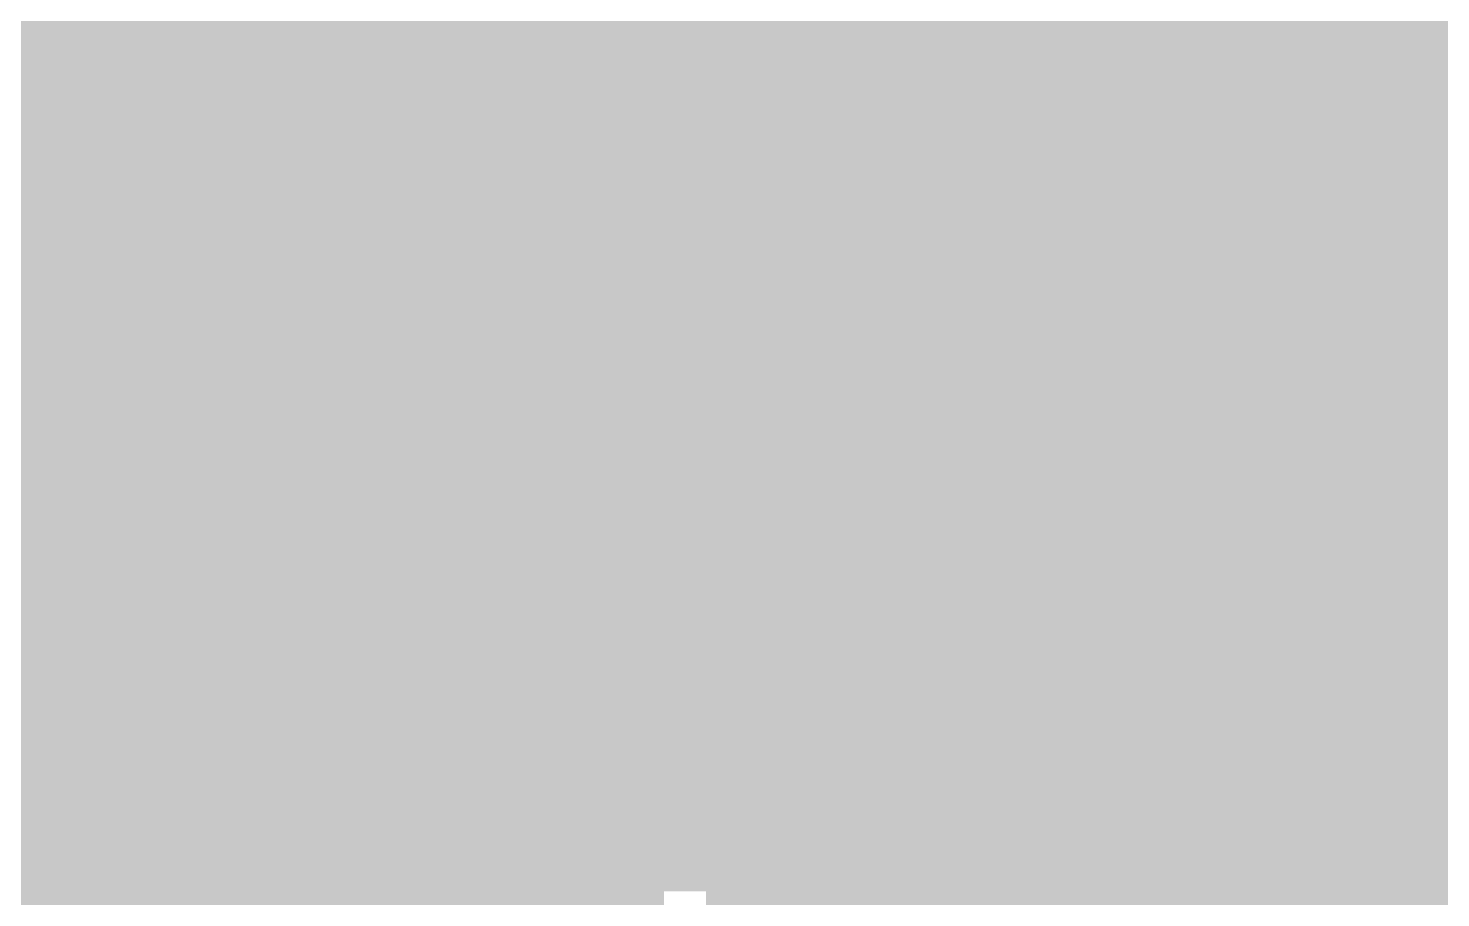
# Model space of a CAD drawing. Extents: x -72 to 72, y -47 to 50.
# Drawn here: x -37.15 to -31.14, y 1.4 to 5.1 of the extents above; entities that cross this region are included whole.
import ezdxf

# ---------------------------------------------------------------- set-up
doc = ezdxf.new("R2010")
doc.units = 0
doc.header["$MEASUREMENT"] = 0
doc.layers.get('0').update_dxf_attribs({"linetype": 'CONTINUOUS'})
for name, color, linetype in [('22-303-0_BOT', 7, 'CONTINUOUS'), ('22-303-0_DRD', 7, 'CONTINUOUS'), ('22-303-0_GND', 6, 'CONTINUOUS'), ('22-303-0_IN1', 4, 'CONTINUOUS'), ('22-303-0_IN2', 3, 'CONTINUOUS'), ('22-303-0_PWR', 5, 'CONTINUOUS'), ('22-303-0_SMB', 10, 'CONTINUOUS'), ('22-303-0_SMT', 14, 'CONTINUOUS'), ('22-303-0_SPB', 9, 'CONTINUOUS'), ('22-303-0_SPT', 12, 'CONTINUOUS'), ('22-303-0_SSB', 11, 'CONTINUOUS'), ('22-303-0_SST', 13, 'CONTINUOUS'), ('22-303-0_TOP', 8, 'CONTINUOUS'), ('THRUHOLE_TAP', 7, 'CONTINUOUS')]:
    doc.layers.add(name, color=color, linetype=linetype)

# ---------------------------------------------------------------- blocks, each defined once
blk = doc.blocks.new('RECTANGLE_4')
blk.add_solid([(0.4826, 0.4064), (0.4826, -0.4064), (-0.4826, 0.4064), (-0.4826, -0.4064)])
blk = doc.blocks.new('ROUND_48')
at = {"const_width": 0.29972}
blk.add_lwpolyline([(-0.14986, 0, 1), (0.14986, 0, 1)], format="xyb", close=True, dxfattribs=at)
blk = doc.blocks.new('OBLONG_58')
at = {"const_width": 0.65024}
blk.add_lwpolyline([(0.50038, 0), (-0.50038, 0)], dxfattribs=at)
at = {"const_width": 0.32512}
for points in [[(-0.66294, 0, 1), (-0.33782, 0, 1)], [(0.33782, 0, 1), (0.66294, 0, 1)]]:
    blk.add_lwpolyline(points, format="xyb", close=True, dxfattribs=at)
blk = doc.blocks.new('ROUND_82')
at = {"const_width": 0.50038}
blk.add_lwpolyline([(-0.25019, 0, 1), (0.25019, 0, 1)], format="xyb", close=True, dxfattribs=at)
blk = doc.blocks.new('RECTANGLE_31')
blk.add_solid([(1.3716, 1.0795), (1.3716, -1.0795), (-1.3716, 1.0795), (-1.3716, -1.0795)])
blk = doc.blocks.new('ROUND_95')
at = {"const_width": 0.10033}
blk.add_lwpolyline([(-0.050164, 0, 1), (0.050164, 0, 1)], format="xyb", close=True, dxfattribs=at)

msp = doc.modelspace()

# ---------------------------------------------------------------- linework, layer by layer
at = {"layer": '22-303-0_BOT'}
for points, const_width in [([(-32.1056, 26.06548), (-32.1056, 5.12064)], 0.254), ([(-22.86, 17.7038), (-22.86, 16.383), (-30.48, 16.383), (-31.496, 15.367), (-31.496, 4.3688), (-30.48, 4.3688)], 0.381), ([(-31.9913, 15.367), (-31.9913, 5.00634)], 0.254), ([(-41.19372, 14.605), (-41.91, 14.605), (-43.18, 13.335), (-44.069, 13.335), (-44.958, 12.446), (-44.958, 6.21538), (-44.704, 6.21538), (-44.18838, 6.21538), (-40.513, 2.54), (-36.83, 2.54)], 0.381), ([(-36.83, 1.3462), (-35.306, 1.3462), (-35.306, 2.794), (-35.306, 6.35), (-33.655, 6.35)], 0.635), ([(-33.655, 6.35), (-35.306, 6.35), (-35.306, 2.794)], 0.635), ([(-32.4104, 5.42544), (-31.9913, 5.00634)], 0.254), ([(-33.655, 5.08), (-32.766, 5.08), (-32.0548, 4.3688), (-32.004, 4.3688), (-31.496, 4.3688), (-30.48, 4.3688)], 0.381), ([(-31.9913, 5.1054), (-32.09036, 5.1054)], 0.254), ([(-34.6837, 4.7371), (-34.6837, 4.1529)], 0.254), ([(-34.6837, 4.7371), (-34.6837, 4.1529)], 0.254), ([(-34.61258, 4.6482), (-34.6837, 4.6482)], 0.254), ([(-34.6202, 4.65582), (-34.6202, 4.23418)], 0.254), ([(-32.893, 4.50596), (-32.59836, 4.21132)], 0.254), ([(-34.3916, 4.4958), (-34.3916, 4.3942)], 0.254), ([(-33.15462, 4.45008), (-34.15538, 4.45008)], 0.254), ([(-33.02, 4.46532), (-33.02, 4.42468)], 0.254), ([(-34.31032, 4.4196), (-34.6837, 4.4196)], 0.254), ([(-33.15462, 4.43992), (-34.15538, 4.43992)], 0.254), ([(-32.80664, 4.4196), (-32.99714, 4.4196)], 0.254), ([(-32.7914, 4.40436), (-32.7914, 4.32308)], 0.254), ([(-30.48, 4.3688), (-31.496, 4.3688), (-32.004, 4.3688), (-32.004, 4.318)], 0.381), ([(-30.48, 4.3688), (-30.5308, 4.318), (-32.004, 4.318)], 0.2032), ([(-34.65576, 4.191), (-34.6837, 4.191)], 0.254), ([(-32.59582, 4.191), (-32.6517, 4.191)], 0.254), ([(-32.5628, 4.08686), (-32.5628, 4.0259)], 0.254), ([(-32.49168, 3.9624), (-32.54248, 3.9624)], 0.254), ([(-30.48, 2.6162), (-32.0802, 2.6162), (-33.274, 3.81), (-33.655, 3.81)], 0.381), ([(-31.496, 3.8735), (-31.59506, 3.8735)], 0.254), ([(-31.2674, 3.8735), (-31.496, 3.8735)], 0.254), ([(-31.4198, 3.8735), (-31.4198, 3.1115)], 0.254), ([(-31.2674, 3.8735), (-31.2674, 3.6576)], 0.254), ([(-32.52724, 3.76174), (-32.52539, 3.81)], 0.254), ([(-32.3342, 3.81), (-32.3342, 3.57124)], 0.254), ([(-31.6484, 3.82778), (-31.6484, 3.1115)], 0.254), ([(-32.52724, 3.76174), (-31.87446, 3.1115)], 0.254), ([(-32.15894, 3.7338), (-32.49676, 3.7338)], 0.254), ([(-32.1056, 3.7211), (-32.1056, 3.34264)], 0.254), ([(-31.877, 3.72618), (-31.877, 3.11404)], 0.254), ([(-31.2674, 3.7338), (-31.84906, 3.7338)], 0.254), ([(-29.6926, 3.6576), (-31.2674, 3.6576)], 0.254), ([(-31.1912, 3.6576), (-31.1912, 3.3274)], 0.254), ([(-28.28798, 3.5052), (-32.26816, 3.5052)], 0.254), ([(-34.6837, 3.4671), (-34.6837, 2.794)], 0.254), ([(-34.6202, 3.38582), (-34.6202, 2.0574)], 0.254), ([(-31.2674, 3.3274), (-31.2674, 3.1115)], 0.254), ([(-29.6926, 3.3274), (-31.2674, 3.3274)], 0.254), ([(-34.48812, 3.2766), (-34.6837, 3.2766)], 0.254), ([(-31.2674, 3.2766), (-32.03956, 3.2766)], 0.254), ([(-34.3916, 3.2258), (-34.3916, 2.0574)], 0.254), ([(-34.163, 3.18008), (-34.163, 2.0574)], 0.254), ([(-33.34512, 3.18008), (-34.15538, 3.18008)], 0.254), ([(-33.9344, 3.18008), (-33.9344, 0.3683)], 0.254), ([(-33.7058, 3.18008), (-33.7058, 0.3683)], 0.254), ([(-33.4772, 3.18008), (-33.4772, 0.3683)], 0.254), ([(-33.34512, 3.18008), (-32.43072, 2.26568)], 0.254), ([(-33.2486, 3.08356), (-33.2486, 0.3683)], 0.254), ([(-31.2674, 3.1115), (-31.87446, 3.1115)], 0.254), ([(-33.21304, 3.048), (-34.6837, 3.048)], 0.254), ([(-32.98444, 2.8194), (-34.6837, 2.8194)], 0.254), ([(-33.02, 2.85496), (-33.02, 0.3683)], 0.254), ([(-34.6837, 2.794), (-34.6837, 2.0574)], 0.254), ([(-32.75584, 2.5908), (-34.6837, 2.5908)], 0.254), ([(-32.7914, 2.62636), (-32.7914, 0.4318)], 0.254), ([(-32.52724, 2.3622), (-34.6837, 2.3622)], 0.254), ([(-32.5628, 2.39776), (-32.5628, 0.64008)], 0.254), ([(-32.3342, 2.18948), (-32.3342, 0.75946)], 0.254), ([(-32.19196, 2.1336), (-34.6837, 2.1336)], 0.254), ([(-32.1056, 2.1209), (-32.1056, 0.82042)], 0.254), ([(-31.2674, 2.1209), (-32.0802, 2.1209)], 0.254), ([(-31.2674, 2.1336), (-31.96844, 2.1336)], 0.254), ([(-31.877, 2.1209), (-31.877, 0.83058)], 0.254), ([(-31.6484, 2.1209), (-31.6484, 0.79502)], 0.254), ([(-31.4198, 2.1209), (-31.4198, 0.70358)], 0.254), ([(-31.2674, 2.1209), (-31.2674, 1.905)], 0.254), ([(-37.19322, 2.0574), (-37.6174, 2.0574)], 0.254), ([(-34.1376, 2.0574), (-34.6837, 2.0574)], 0.254), ([(-34.1376, 2.0574), (-34.1376, 0.635)], 0.254), ([(-22.79904, 1.905), (-34.1376, 1.905)], 0.254), ([(-29.6926, 1.905), (-31.2674, 1.905)], 0.254), ([(-31.2674, 1.905), (-31.2674, 0.60452)], 0.254), ([(-31.2674, 1.6764), (-34.1376, 1.6764)], 0.254), ([(-36.83, 1.3462), (-38.735, 1.3462)], 0.635), ([(-34.925, 1.3462), (-35.306, 1.3462), (-36.83, 1.3462)], 0.635), ([(-31.2674, 1.4478), (-34.1376, 1.4478)], 0.254)]:
    msp.add_lwpolyline(points, dxfattribs=dict(at, const_width=const_width))
at = {"layer": '22-303-0_BOT', "const_width": 0.254}
for points in [[(-34.6837, 4.7371, 0.2540368), (-34.15538, 4.45016)], [(-33.15462, 4.45008, 0.1073158), (-32.89338, 4.5068)], [(-34.15538, 4.43992, 0.2540366), (-34.68376, 4.15294)], [(-32.5247, 3.81, 0.4142136), (-33.15462, 4.43992)], [(-32.59836, 4.21132, 0.3631043), (-32.004, 3.71348)], [(-32.59836, 4.21132, 0.3631043), (-32.004, 3.71348)], [(-32.004, 3.71348, 0.1881121), (-31.5947, 3.87311)], [(-32.004, 3.71348, 0.1881121), (-31.5947, 3.87311)], [(-34.6837, 3.4671, 0.2540368), (-34.15538, 3.18016)], [(-32.43072, 2.26568, 0.1989124), (-32.0802, 2.12049)]]:
    msp.add_lwpolyline(points, format="xyb", dxfattribs=at)
at = {"layer": '22-303-0_DRD', "const_width": 0.254}
for points in [[(-31.369, 4.953), (-32.639, 3.683)], [(-31.369, 3.683), (-32.639, 4.953)], [(-31.369, 4.953), (-32.639, 3.683)], [(-31.369, 3.683), (-32.639, 4.953)], [(-34.671, 3.429), (-35.941, 2.159)], [(-34.671, 2.159), (-35.941, 3.429)], [(-36.195, 3.175), (-37.465, 1.905)], [(-36.195, 1.905), (-37.465, 3.175)]]:
    msp.add_lwpolyline(points, dxfattribs=at)
at = {"layer": '22-303-0_IN1'}
for points, const_width in [([(-54.61, 13.97), (-53.213, 15.367), (-48.641, 15.367), (-38.354, 5.08), (-24.003, 5.08), (-22.86, 3.937), (-22.86, 2.54)], 0.2032), ([(-55.245, 6.096), (-42.418, 6.096), (-39.878, 3.556), (-27.686, 3.556)], 0.2032), ([(-24.17064, 4.6736), (-38.354, 4.6736)], 0.254), ([(-37.0586, 4.6736), (-37.0586, 3.9624)], 0.254), ([(-36.83, 4.6736), (-36.83, 3.9624)], 0.254), ([(-36.6014, 4.6736), (-36.6014, 3.9624)], 0.254), ([(-36.3728, 4.6736), (-36.3728, 3.9624)], 0.254), ([(-36.1442, 4.6736), (-36.1442, 3.9624)], 0.254), ([(-35.9156, 4.6736), (-35.9156, 3.9624)], 0.254), ([(-35.687, 4.6736), (-35.687, 3.9624)], 0.254), ([(-35.4584, 4.6736), (-35.4584, 3.9624)], 0.254), ([(-35.2298, 4.6736), (-35.2298, 3.9624)], 0.254), ([(-35.0012, 4.6736), (-35.0012, 3.9624)], 0.254), ([(-34.7726, 4.6736), (-34.7726, 3.9624)], 0.254), ([(-34.544, 4.6736), (-34.544, 3.9624)], 0.254), ([(-34.3154, 4.6736), (-34.3154, 3.9624)], 0.254), ([(-34.0868, 4.6736), (-34.0868, 3.9624)], 0.254), ([(-33.8582, 4.6736), (-33.8582, 3.9624)], 0.254), ([(-33.6296, 4.6736), (-33.6296, 3.9624)], 0.254), ([(-33.401, 4.6736), (-33.401, 3.9624)], 0.254), ([(-33.1724, 4.6736), (-33.1724, 3.9624)], 0.254), ([(-32.9438, 4.6736), (-32.9438, 3.9624)], 0.254), ([(-32.7152, 4.6736), (-32.7152, 3.9624)], 0.254), ([(-32.4866, 4.6736), (-32.4866, 3.9624)], 0.254), ([(-32.258, 4.6736), (-32.258, 3.9624)], 0.254), ([(-32.0294, 4.6736), (-32.0294, 3.9624)], 0.254), ([(-31.8008, 4.6736), (-31.8008, 3.9624)], 0.254), ([(-31.5722, 4.6736), (-31.5722, 3.9624)], 0.254), ([(-31.3436, 4.6736), (-31.3436, 3.9624)], 0.254), ([(-31.115, 4.6736), (-31.115, 3.9624)], 0.254), ([(-24.01824, 4.5212), (-40.26916, 4.5212)], 0.254), ([(-23.78964, 4.2926), (-40.04056, 4.2926)], 0.254), ([(-28.01366, 4.064), (-39.81196, 4.064)], 0.254), ([(-28.13304, 3.9624), (-39.71036, 3.9624)], 0.254), ([(-35.79368, 3.1496), (-39.878, 3.1496)], 0.254), ([(-37.0586, 3.1496), (-37.0586, 3.0988)], 0.254), ([(-36.6014, 3.1496), (-36.6014, 3.0988)], 0.254), ([(-36.3728, 3.1496), (-36.3728, 2.93624)], 0.254), ([(-36.1442, 3.1496), (-36.1442, 1.5494)], 0.254), ([(-35.9156, 3.1496), (-35.9156, 1.5494)], 0.254), ([(-28.13304, 3.1496), (-34.81578, 3.1496)], 0.254), ([(-34.7726, 3.1496), (-34.7726, 3.07848)], 0.254), ([(-34.544, 3.1496), (-34.544, 1.5494)], 0.254), ([(-34.3154, 3.1496), (-34.3154, 1.5494)], 0.254), ([(-34.0868, 3.1496), (-34.0868, 1.5494)], 0.254), ([(-33.8582, 3.1496), (-33.8582, 1.5494)], 0.254), ([(-33.6296, 3.1496), (-33.6296, 1.5494)], 0.254), ([(-33.401, 3.1496), (-33.401, 1.5494)], 0.254), ([(-33.1724, 3.1496), (-33.1724, 1.5494)], 0.254), ([(-32.9438, 3.1496), (-32.9438, 1.5494)], 0.254), ([(-32.7152, 3.1496), (-32.7152, 1.5494)], 0.254), ([(-32.4866, 3.1496), (-32.4866, 1.5494)], 0.254), ([(-32.258, 3.1496), (-32.258, 1.5494)], 0.254), ([(-32.0294, 3.1496), (-32.0294, 1.5494)], 0.254), ([(-31.8008, 3.1496), (-31.8008, 1.5494)], 0.254), ([(-31.5722, 3.1496), (-31.5722, 1.5494)], 0.254), ([(-31.3436, 3.1496), (-31.3436, 1.5494)], 0.254), ([(-31.115, 3.1496), (-31.115, 1.5494)], 0.254), ([(-35.89782, 2.921), (-36.3601, 2.921)], 0.254), ([(-24.2189, 2.921), (-34.71418, 2.921)], 0.254), ([(-35.90036, 2.6924), (-36.2458, 2.6924)], 0.254), ([(-24.3332, 2.6924), (-34.7091, 2.6924)], 0.254), ([(-35.81146, 2.4638), (-36.23056, 2.4638)], 0.254), ([(-24.34844, 2.4638), (-34.798, 2.4638)], 0.254), ([(-34.7726, 2.50952), (-34.7726, 1.5494)], 0.254), ([(-35.687, 2.3241), (-35.687, 1.5494)], 0.254), ([(-35.53714, 2.2352), (-36.30676, 2.2352)], 0.254), ([(-24.2697, 2.2352), (-35.07486, 2.2352)], 0.254), ([(-35.0012, 2.27076), (-35.0012, 1.5494)], 0.254), ([(-35.4584, 2.2098), (-35.4584, 1.5494)], 0.254), ([(-35.2298, 2.19456), (-35.2298, 1.5494)], 0.254), ([(-36.3728, 2.14376), (-36.3728, 1.5494)], 0.254), ([(-37.11448, 2.0066), (-41.24452, 2.0066)], 0.254), ([(-37.0586, 1.9812), (-37.0586, 1.5494)], 0.254), ([(-36.6014, 1.9812), (-36.6014, 1.5494)], 0.254), ([(-24.03348, 2.0066), (-36.54552, 2.0066)], 0.254), ([(-36.83, 1.93548), (-36.83, 1.5494)], 0.254), ([(-21.43252, 1.778), (-47.30496, 1.778)], 0.254), ([(-21.63064, 1.5494), (-47.07636, 1.5494)], 0.254)]:
    msp.add_lwpolyline(points, dxfattribs=dict(at, const_width=const_width))
at = {"layer": '22-303-0_IN1', "const_width": 0.254}
for points in [[(-36.83, 3.14452, 0.4142136), (-37.43452, 2.54)], [(-36.22548, 2.54, 0.4142136), (-36.83, 3.14452)], [(-35.79368, 3.1496, 0.1588241), (-35.90956, 2.794)], [(-34.70148, 2.794, 0.15819), (-34.81666, 3.14896)], [(-35.91052, 2.794, 0.4142136), (-35.306, 2.18948)], [(-35.306, 2.18948, 0.4142136), (-34.70148, 2.794)], [(-37.43452, 2.54, 0.4142136), (-36.83, 1.93548)], [(-36.83, 1.93548, 0.4142136), (-36.22548, 2.54)]]:
    msp.add_lwpolyline(points, format="xyb", dxfattribs=at)
at = {"layer": '22-303-0_IN2'}
for points, const_width in [([(-35.5346, 8.3566), (-35.5346, 3.3528)], 0.254), ([(-35.306, 8.3566), (-35.306, 3.39852)], 0.254), ([(-35.0774, 8.3566), (-35.0774, 3.3528)], 0.254), ([(-34.8488, 8.3566), (-34.8488, 3.19024)], 0.254), ([(-34.6202, 8.26516), (-34.6202, 1.9304)], 0.254), ([(-34.3916, 8.03656), (-34.3916, 1.9304)], 0.254), ([(-34.163, 7.80796), (-34.163, 1.9304)], 0.254), ([(-33.9344, 7.57936), (-33.9344, 1.9304)], 0.254), ([(-35.7632, 7.44982), (-35.7632, 3.19024)], 0.254), ([(-36.6776, 7.42696), (-36.6776, 3.1242)], 0.254), ([(-33.7058, 7.35076), (-33.7058, 1.9304)], 0.254), ([(-37.1348, 7.27202), (-37.1348, 3.0607)], 0.254), ([(-36.9062, 7.29488), (-36.9062, 3.13944)], 0.254), ([(-36.449, 7.32536), (-36.449, 3.0099)], 0.254), ([(-36.2204, 7.26948), (-36.2204, 1.9304)], 0.254), ([(-35.9918, 7.30504), (-35.9918, 1.9304)], 0.254), ([(-33.4772, 7.22122), (-33.4772, 1.9304)], 0.254), ([(-33.2486, 7.2136), (-33.2486, 1.9304)], 0.254), ([(-33.02, 7.2136), (-33.02, 1.9304)], 0.254), ([(-32.7914, 7.2136), (-32.7914, 1.9304)], 0.254), ([(-32.5628, 7.2136), (-32.5628, 4.54914)], 0.254), ([(-32.3342, 7.2136), (-32.3342, 4.82346)], 0.254), ([(-32.1056, 7.2136), (-32.1056, 4.91236)], 0.254), ([(-31.877, 7.2136), (-31.877, 4.90982)], 0.254), ([(-31.6484, 7.2136), (-31.6484, 4.80568)], 0.254), ([(-31.4198, 7.2136), (-31.4198, 4.47294)], 0.254), ([(-31.1912, 7.2136), (-31.1912, 1.9304)], 0.254), ([(-46.99, 3.683), (-46.99, 3.429), (-45.085, 1.524), (-22.606, 1.524), (-20.574, 3.556), (-20.574, 6.477)], 0.2032), ([(-22.71776, 5.1054), (-47.2186, 5.1054)], 0.254), ([(-32.23514, 4.8768), (-47.2186, 4.8768)], 0.254), ([(-22.94636, 4.8768), (-31.77286, 4.8768)], 0.254), ([(-32.50946, 4.6482), (-47.2186, 4.6482)], 0.254), ([(-23.17496, 4.6482), (-31.496, 4.6482)], 0.254), ([(-32.59836, 4.4196), (-47.2186, 4.4196)], 0.254), ([(-23.40356, 4.4196), (-31.4071, 4.4196)], 0.254), ([(-32.59582, 4.191), (-46.66234, 4.191)], 0.254), ([(-31.4198, 4.16306), (-31.4198, 1.9304)], 0.254), ([(-23.63216, 4.191), (-31.41218, 4.191)], 0.254), ([(-32.5628, 4.08686), (-32.5628, 1.9304)], 0.254), ([(-32.49168, 3.9624), (-46.45406, 3.9624)], 0.254), ([(-28.13304, 3.9624), (-31.51378, 3.9624)], 0.254), ([(-32.3342, 3.81), (-32.3342, 1.9304)], 0.254), ([(-31.6484, 3.82778), (-31.6484, 1.9304)], 0.254), ([(-32.15894, 3.7338), (-46.38802, 3.7338)], 0.254), ([(-32.1056, 3.7211), (-32.1056, 1.9304)], 0.254), ([(-31.877, 3.72618), (-31.877, 1.9304)], 0.254), ([(-28.26258, 3.7338), (-31.84906, 3.7338)], 0.254), ([(-28.28798, 3.5052), (-46.41088, 3.5052)], 0.254), ([(-35.66922, 3.2766), (-46.26356, 3.2766)], 0.254), ([(-28.22194, 3.2766), (-34.94278, 3.2766)], 0.254), ([(-37.15766, 3.048), (-41.20134, 3.048)], 0.254), ([(-35.85464, 3.048), (-36.50234, 3.048)], 0.254), ([(-28.01366, 3.048), (-34.75736, 3.048)], 0.254), ([(-35.91052, 2.8194), (-36.29406, 2.8194)], 0.254), ([(-23.39594, 2.8194), (-34.70148, 2.8194)], 0.254), ([(-35.87496, 2.5908), (-36.22802, 2.5908)], 0.254), ([(-23.46198, 2.5908), (-34.73704, 2.5908)], 0.254), ([(-35.72764, 2.3622), (-36.25088, 2.3622)], 0.254), ([(-35.7632, 2.39776), (-35.7632, 1.9304)], 0.254), ([(-23.43658, 2.3622), (-34.88182, 2.3622)], 0.254), ([(-34.8488, 2.39776), (-34.8488, 1.9304)], 0.254), ([(-35.5346, 2.2352), (-35.5346, 1.9304)], 0.254), ([(-35.0774, 2.2352), (-35.0774, 1.9304)], 0.254), ([(-35.306, 2.18948), (-35.306, 1.9304)], 0.254), ([(-23.30704, 2.1336), (-36.38296, 2.1336)], 0.254), ([(-36.449, 2.0701), (-36.449, 1.9304)], 0.254), ([(-37.1348, 2.01676), (-37.1348, 1.9304)], 0.254), ([(-22.77364, 1.9304), (-44.91736, 1.9304)], 0.254), ([(-36.6776, 1.9558), (-36.6776, 1.9304)], 0.254)]:
    msp.add_lwpolyline(points, dxfattribs=dict(at, const_width=const_width))
at = {"layer": '22-303-0_IN2', "const_width": 0.254}
for points in [[(-32.004, 4.92252, 0.4142136), (-32.60852, 4.318)], [(-32.004, 4.92252, 0.4142136), (-32.60852, 4.318)], [(-31.39948, 4.318, 0.4142136), (-32.004, 4.92252)], [(-31.39948, 4.318, 0.4142136), (-32.004, 4.92252)], [(-32.60852, 4.318, 0.4142136), (-32.004, 3.71348)], [(-32.60852, 4.318, 0.4142136), (-32.004, 3.71348)], [(-32.004, 3.71348, 0.4142136), (-31.39948, 4.318)], [(-32.004, 3.71348, 0.4142136), (-31.39948, 4.318)], [(-35.306, 3.39852, 0.4142136), (-35.91052, 2.794)], [(-34.70148, 2.794, 0.4142136), (-35.306, 3.39852)], [(-36.83, 3.14452, 0.4142136), (-37.43452, 2.54)], [(-36.22548, 2.54, 0.4142136), (-36.83, 3.14452)], [(-35.91052, 2.794, 0.4142136), (-35.306, 2.18948)], [(-35.306, 2.18948, 0.4142136), (-34.70148, 2.794)], [(-37.43452, 2.54, 0.4142136), (-36.83, 1.93548)], [(-36.83, 1.93548, 0.4142136), (-36.22548, 2.54)]]:
    msp.add_lwpolyline(points, format="xyb", dxfattribs=at)
at = {"layer": '22-303-0_SSB', "const_width": 0.1524}
for points in [[(-35.56, 8.636), (-38.608, 8.636), (-38.608, 3.048), (-34.798, 3.048), (-34.798, 7.874), (-35.56, 8.636)], [(-29.6545, 6.5405), (-29.6545, 3.6195), (-31.2928, 3.6195), (-31.2928, 6.5405), (-29.6545, 6.5405)], [(-29.6545, 3.3655), (-29.6545, 0.4445), (-31.2928, 0.4445), (-31.2928, 3.3655), (-29.6545, 3.3655)], [(-32.7914, 2.02692), (-32.96158, 2.14376), (-32.96158, 2.38252), (-32.7914, 2.49936), (-32.62376, 2.49936), (-32.2834, 2.26314), (-31.94558, 2.49936), (-31.94558, 2.02692)], [(-36.0045, 2.0955), (-36.0045, -0.8255), (-37.6428, -0.8255), (-37.6428, 2.0955), (-36.0045, 2.0955)], [(-34.0995, 2.0955), (-34.0995, -0.8255), (-35.7378, -0.8255), (-35.7378, 2.0955), (-34.0995, 2.0955)], [(-32.45358, 1.48336), (-32.96158, 1.66116)], [(-32.45358, 1.18872), (-32.45358, 1.54432), (-32.2834, 1.66116), (-32.11576, 1.66116), (-31.94558, 1.54432), (-31.94558, 1.18872), (-32.96158, 1.18872)]]:
    msp.add_lwpolyline(points, dxfattribs=at)
at = {"layer": '22-303-0_SST'}
for points, const_width in [([(-37.25418, 5.24002), (-37.42436, 5.1816), (-37.42436, 4.826), (-37.25418, 4.76504), (-37.08654, 4.76504), (-36.91636, 4.826), (-36.91636, 5.1816), (-36.74618, 5.24002), (-36.57854, 5.24002), (-36.40836, 5.1816), (-36.40836, 4.826), (-36.57854, 4.76504)], 0.1524), ([(-37.42436, 4.40182), (-37.08654, 4.40182), (-36.40836, 4.1656), (-37.08654, 3.92684), (-37.42436, 3.92684)], 0.1524), ([(-36.40836, 3.3274), (-37.42436, 3.3274)], 0.1524), ([(-38.82644, 0.92456), (-38.82898, -3.429), (-38.82898, -5.0673), (-34.83102, -5.0673), (-34.8234, 2.0574), (-35.2806, 2.5146), (-38.481, 2.5146), (-38.8366, 2.0828), (-38.82644, 0.92456)], 0.1524), ([(-35.2806, 2.4638), (-38.481, 2.4638), (-38.608, 2.3114), (-38.6842, 2.2606), (-38.735, 2.2098)], 0.1524), ([(-37.12464, 2.4638), (-37.12464, 2.286)], 0.1524), ([(-36.98748, 2.4638), (-36.98748, 2.286)], 0.1524), ([(-36.85032, 2.4638), (-36.85032, 2.286)], 0.1524), ([(-36.71316, 2.4638), (-36.71316, 2.286)], 0.1524), ([(-36.576, 2.4638), (-36.576, 2.286)], 0.1524), ([(-36.43884, 2.4638), (-36.43884, 2.286)], 0.1524), ([(-36.30168, 2.4638), (-36.30168, 2.286)], 0.1524), ([(-36.16452, 2.4638), (-36.16452, 2.286)], 0.1524), ([(-36.02736, 2.4638), (-36.02736, 2.286)], 0.1524), ([(-35.8902, 2.4638), (-35.8902, 2.286)], 0.1524), ([(-35.75304, 2.4638), (-35.75304, 2.286)], 0.1524), ([(-35.61588, 2.4638), (-35.61588, 2.286)], 0.1524), ([(-35.47872, 2.4638), (-35.47872, 2.286)], 0.1524), ([(-35.34156, 2.4638), (-35.34156, 2.286)], 0.1524), ([(-35.2806, 2.4638), (-35.1028, 2.286)], 0.1524), ([(-35.26536, 2.44856), (-38.4937, 2.44856)], 0.1524), ([(-35.2044, 2.3876), (-35.2044, 2.286)], 0.1524), ([(-35.1282, 2.3114), (-38.608, 2.3114)], 0.1524), ([(-35.1028, 2.286), (-38.608, 2.286)], 0.1524), ([(-33.19526, 1.73228), (-33.19526, 1.48082)], 0.14986), ([(-32.69488, 1.73228), (-33.19526, 1.73228)], 0.14986), ([(-33.12414, 1.73228), (-33.12414, 1.48082)], 0.14986), ([(-32.98952, 1.73228), (-32.98952, 1.48082)], 0.14986), ([(-32.8549, 1.73228), (-32.8549, 1.48082)], 0.14986), ([(-32.72028, 1.73228), (-32.72028, 1.48082)], 0.14986), ([(-32.69488, 1.73228), (-32.69488, 1.48082)], 0.14986), ([(-31.94304, 1.48082), (-30.94228, 1.48082), (-30.94228, 1.73228), (-24.93772, 1.73228), (-24.93772, 1.48082)], 0.19812), ([(-32.69488, 1.68656), (-33.19526, 1.68656)], 0.14986), ([(-32.69488, 1.55194), (-33.19526, 1.55194)], 0.14986), ([(-33.4391, -4.26974), (-21.94052, -4.26974), (-21.94052, 1.48082), (-33.93948, 1.48082), (-33.93948, -4.26974), (-33.4391, -4.26974)], 0.19812), ([(-32.69488, 1.48082), (-33.19526, 1.48082)], 0.14986)]:
    msp.add_lwpolyline(points, dxfattribs=dict(at, const_width=const_width))
at = {"layer": '22-303-0_TOP'}
for points, const_width in [([(-48.895, 5.6388), (-48.7172, 5.6388), (-48.006, 6.35), (-48.006, 8.763), (-47.625, 9.144), (-45.72, 9.144), (-41.529, 4.953), (-31.623, 4.953), (-28.067, 1.397), (-23.114, 1.397), (-21.209, -0.508), (-15.748, -0.508), (-15.494, -0.254), (-15.494, 3.556), (-15.748, 3.81), (-19.939, 3.81), (-20.3962, 4.2672), (-20.3962, 5.0038)], 0.2032), ([(-31.1912, 6.5278), (-31.1912, 5.09524)], 0.254), ([(-31.3309, 5.23494), (-27.89936, 1.8034)], 0.254), ([(-29.1592, 5.1054), (-31.20136, 5.1054)], 0.254), ([(-32.004, 4.318), (-41.529, 4.318), (-44.6532, 1.1938), (-45.085, 1.1938)], 0.381), ([(-32.004, 4.318), (-41.529, 4.318), (-44.6532, 1.1938), (-45.085, 1.1938)], 0.381), ([(-31.4198, 4.16306), (-31.4198, 2.83464)], 0.254), ([(-31.41726, 4.17322), (-28.35402, 1.10998)], 0.254), ([(-31.20644, 3.9624), (-31.51378, 3.9624)], 0.254), ([(-31.1912, 3.94716), (-31.1912, 2.60604)], 0.254), ([(-32.34944, 3.8227), (-41.32326, 3.8227)], 0.254), ([(-32.34944, 3.8227), (-41.32326, 3.8227)], 0.254), ([(-37.1348, 3.8227), (-37.1348, 3.0607)], 0.254), ([(-36.9062, 3.8227), (-36.9062, 3.13944)], 0.254), ([(-36.6776, 3.8227), (-36.6776, 3.1242)], 0.254), ([(-36.449, 3.8227), (-36.449, 3.0099)], 0.254), ([(-36.2204, 3.8227), (-36.2204, 2.3241)], 0.254), ([(-35.9918, 3.8227), (-35.9918, 2.3241)], 0.254), ([(-35.7632, 3.8227), (-35.7632, 3.21564)], 0.254), ([(-35.5346, 3.8227), (-35.5346, 3.37312)], 0.254), ([(-35.306, 3.8227), (-35.306, 3.4163)], 0.254), ([(-35.0774, 3.8227), (-35.0774, 3.4163)], 0.254), ([(-34.8488, 3.8227), (-34.8488, 3.4163)], 0.254), ([(-34.6202, 3.8227), (-34.6202, 3.4163)], 0.254), ([(-34.3916, 3.8227), (-34.3916, 3.4163)], 0.254), ([(-34.163, 3.8227), (-34.163, 3.4163)], 0.254), ([(-33.9344, 3.8227), (-33.9344, 3.4163)], 0.254), ([(-33.7058, 3.8227), (-33.7058, 3.4163)], 0.254), ([(-33.4772, 3.8227), (-33.4772, 3.4163)], 0.254), ([(-33.2486, 3.8227), (-33.2486, 3.4163)], 0.254), ([(-33.02, 3.8227), (-33.02, 3.4163)], 0.254), ([(-32.7914, 3.8227), (-32.7914, 3.4163)], 0.254), ([(-32.5628, 3.8227), (-32.5628, 3.4163)], 0.254), ([(-32.3342, 3.81), (-32.3342, 3.4163)], 0.254), ([(-31.6484, 3.82778), (-31.6484, 3.06324)], 0.254), ([(-32.15894, 3.7338), (-41.41216, 3.7338)], 0.254), ([(-32.1056, 3.7211), (-32.1056, 3.39598)], 0.254), ([(-31.877, 3.72618), (-31.877, 3.28676)], 0.254), ([(-30.97784, 3.7338), (-31.84906, 3.7338)], 0.254), ([(-30.74924, 3.5052), (-41.64076, 3.5052)], 0.254), ([(-32.258, 3.4163), (-35.306, 3.4163)], 0.254), ([(-35.6997, 3.2766), (-41.86936, 3.2766)], 0.254), ([(-30.52064, 3.2766), (-31.8643, 3.2766)], 0.254), ([(-31.81858, 3.23342), (-29.5021, 0.91694)], 0.254), ([(-37.15766, 3.048), (-41.20134, 3.048)], 0.254), ([(-35.87242, 3.048), (-36.50234, 3.048)], 0.254), ([(-30.29204, 3.048), (-31.63062, 3.048)], 0.254), ([(-35.306, 2.794), (-32.258, 2.794), (-29.93898, 0.47498), (-29.93898, -0.26924)], 0.635), ([(-35.9283, 2.8194), (-36.29406, 2.8194)], 0.254), ([(-30.06344, 2.8194), (-31.40202, 2.8194)], 0.254), ([(-36.83, 2.54), (-36.83, 1.016), (-36.83, 0.9398), (-36.83, 1.016), (-36.576, 1.016), (-35.433, -0.127), (-32.004, -0.127), (-31.93796, -0.1905), (-31.93796, -0.26924)], 0.381), ([(-35.89274, 2.5908), (-36.22802, 2.5908)], 0.254), ([(-29.83484, 2.5908), (-31.17342, 2.5908)], 0.254), ([(-35.75304, 2.3622), (-36.25088, 2.3622)], 0.254), ([(-35.7632, 2.37236), (-35.7632, 2.3241)], 0.254), ([(-35.7124, 2.3241), (-36.26612, 2.3241)], 0.254)]:
    msp.add_lwpolyline(points, dxfattribs=dict(at, const_width=const_width))
at = {"layer": '22-303-0_TOP', "const_width": 0.254}
for points in [[(-32.004, 3.71348, 0.3450066), (-31.41726, 4.17322)], [(-32.004, 3.71348, 0.3450066), (-31.41726, 4.17322)], [(-32.34944, 3.8227, 0.1534382), (-32.004, 3.71414)], [(-32.34944, 3.8227, 0.1534382), (-32.004, 3.71414)], [(-35.306, 3.4163, 0.4142136), (-35.9283, 2.794)], [(-31.81858, 3.23342, 0.1989124), (-32.258, 3.41543)], [(-36.83, 3.14452, 0.4142136), (-37.43452, 2.54)], [(-36.22548, 2.54, 0.4142136), (-36.83, 3.14452)], [(-35.9283, 2.794, 0.2177827), (-35.71308, 2.32331)], [(-36.26612, 2.3241, 0.0916714), (-36.2262, 2.54)]]:
    msp.add_lwpolyline(points, format="xyb", dxfattribs=at)

# ---------------------------------------------------------------- block references
at = {"layer": '22-303-0_BOT'}
for name, p in [('OBLONG_58', (-33.655, 5.08)), ('ROUND_48', (-32.004, 4.318)), ('OBLONG_58', (-33.655, 3.81)), ('ROUND_48', (-35.306, 2.794)), ('ROUND_48', (-36.83, 2.54)), ('RECTANGLE_4', (-36.83, 1.3462)), ('RECTANGLE_4', (-34.925, 1.3462))]:
    msp.add_blockref(name, p, dxfattribs=at)
at = {"layer": '22-303-0_GND'}
for p in [(-32.004, 4.318), (-35.306, 2.794), (-36.83, 2.54)]:
    msp.add_blockref('ROUND_82', p, dxfattribs=at)
at = {"layer": '22-303-0_IN1'}
for p in [(-32.004, 4.318), (-35.306, 2.794), (-36.83, 2.54)]:
    msp.add_blockref('ROUND_48', p, dxfattribs=at)
at = {"layer": '22-303-0_IN2'}
for p in [(-32.004, 4.318), (-35.306, 2.794), (-36.83, 2.54)]:
    msp.add_blockref('ROUND_48', p, dxfattribs=at)
at = {"layer": '22-303-0_PWR'}
for p in [(-32.004, 4.318), (-35.306, 2.794), (-36.83, 2.54)]:
    msp.add_blockref('ROUND_82', p, dxfattribs=at)
at = {"layer": '22-303-0_SMB'}
for name, p in [('OBLONG_58', (-33.655, 5.08)), ('OBLONG_58', (-33.655, 3.81)), ('RECTANGLE_4', (-36.83, 1.3462)), ('RECTANGLE_4', (-34.925, 1.3462))]:
    msp.add_blockref(name, p, dxfattribs=at)
at = {"layer": '22-303-0_SMT'}
msp.add_blockref('RECTANGLE_31', (-36.83, 0.9398), dxfattribs=at)
at = {"layer": '22-303-0_SPB'}
for name, p in [('OBLONG_58', (-33.655, 5.08)), ('OBLONG_58', (-33.655, 3.81)), ('RECTANGLE_4', (-36.83, 1.3462)), ('RECTANGLE_4', (-34.925, 1.3462))]:
    msp.add_blockref(name, p, dxfattribs=at)
at = {"layer": '22-303-0_SPT'}
msp.add_blockref('RECTANGLE_31', (-36.83, 0.9398), dxfattribs=at)
at = {"layer": '22-303-0_TOP'}
for name, p in [('ROUND_48', (-32.004, 4.318)), ('ROUND_48', (-35.306, 2.794)), ('ROUND_48', (-36.83, 2.54)), ('RECTANGLE_31', (-36.83, 0.9398))]:
    msp.add_blockref(name, p, dxfattribs=at)
at = {"layer": 'THRUHOLE_TAP'}
for p in [(-32.004, 4.318), (-35.306, 2.794), (-36.83, 2.54)]:
    msp.add_blockref('ROUND_95', p, dxfattribs=at)

doc.saveas('drawing.dxf')
